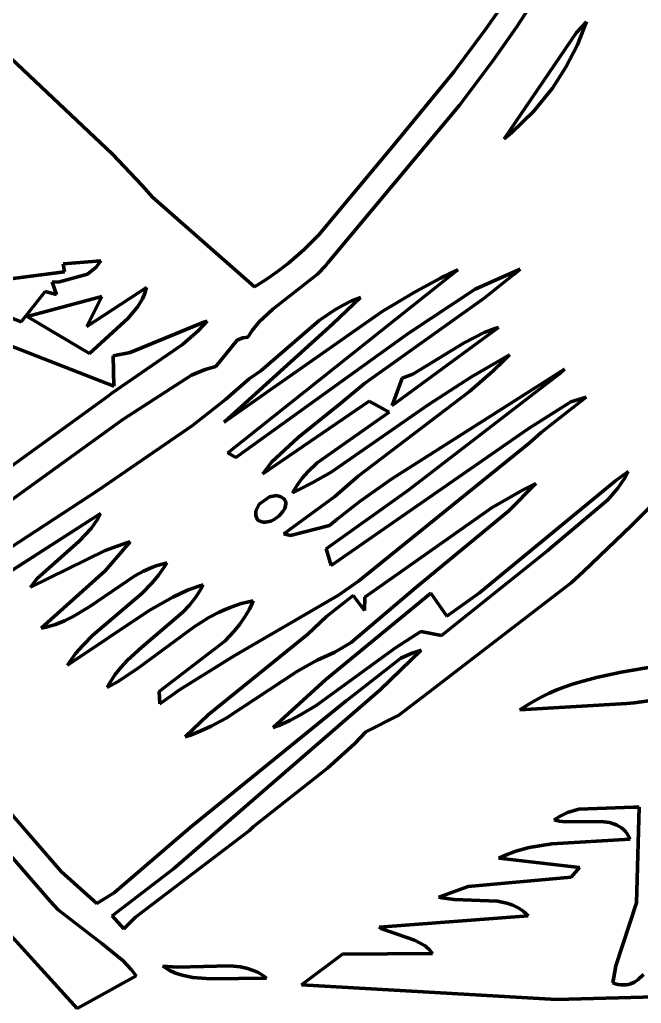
# Model space of a CAD drawing. Header units: millimetres. Extents: x 0 to 14.2, y 0 to 19.5.
# Drawn here: x 7.375 to 8.259, y 11.635 to 13.033 of the extents above; entities that cross this region are included whole.
import ezdxf

# ---------------------------------------------------------------- set-up
doc = ezdxf.new("R2010")
doc.units = ezdxf.units.MM
doc.layers.add('color#010101ff', color=7, linetype='CONTINUOUS', lineweight=100)
doc.layers.add('color#fdfdfdff', color=7, linetype='CONTINUOUS', lineweight=100)

msp = doc.modelspace()

# ---------------------------------------------------------------- linework, layer by layer
at = {"layer": 'color#010101ff'}
for p, q in [((8.0381, 13.0211), (8.0709, 13.0681)), ((8.1026, 13.0554), (8.0811, 13.0229)), ((8.0811, 13.0229), (8.0475, 12.9749)), ((8.1664, 13.0152), (8.1807, 13.0305)), ((8.1807, 13.0305), (8.1677, 12.9975)), ((7.3279, 13.0106), (7.5065, 12.842)), ((7.9923, 12.96), (8.0381, 13.0211)), ((8.0638, 12.8641), (8.1664, 13.0152)), ((8.1677, 12.9975), (8.1515, 12.9659)), ((8.0475, 12.9749), (8.0006, 12.9125)), ((7.9079, 12.8565), (7.9923, 12.96)), ((8.1515, 12.9659), (8.1321, 12.936)), ((8.1321, 12.936), (8.1052, 12.9029)), ((8.0006, 12.9125), (7.8128, 12.6875)), ((8.1052, 12.9029), (8.0747, 12.8731)), ((8.0747, 12.8731), (8.0638, 12.8641)), ((7.8, 12.7275), (7.9079, 12.8565)), ((7.5065, 12.842), (7.549, 12.7976)), ((7.549, 12.7976), (7.5638, 12.7809)), ((7.5638, 12.7809), (7.7085, 12.6536)), ((7.7791, 12.7067), (7.8, 12.7275)), ((7.757, 12.6872), (7.7791, 12.7067)), ((7.49, 12.6906), (7.4365, 12.6861)), ((7.4836, 12.6817), (7.49, 12.6906)), ((7.7415, 12.6752), (7.757, 12.6872)), ((7.8128, 12.6875), (7.8094, 12.6833)), ((7.4385, 12.6747), (7.3759, 12.6667)), ((7.4365, 12.6861), (7.4385, 12.6747)), ((7.471, 12.6718), (7.4836, 12.6817)), ((7.9979, 12.6779), (7.6707, 12.4174)), ((7.7254, 12.6639), (7.7415, 12.6752)), ((7.8094, 12.6833), (7.7982, 12.6717)), ((7.9732, 12.6659), (7.9979, 12.6779)), ((8.0226, 12.6501), (8.0862, 12.6788)), ((8.0862, 12.6788), (8.078, 12.6716)), ((7.3759, 12.6667), (7.293, 12.6554)), ((7.4209, 12.6603), (7.4314, 12.6609)), ((7.4273, 12.6426), (7.4209, 12.6603)), ((7.4314, 12.6609), (7.471, 12.6718)), ((7.7085, 12.6536), (7.7254, 12.6639)), ((7.7982, 12.6717), (7.7346, 12.622)), ((7.937, 12.6465), (7.9732, 12.6659)), ((8.078, 12.6716), (8.0352, 12.6373)), ((7.2414, 12.6564), (7.377, 12.6039)), ((7.377, 12.6039), (7.411, 12.6469)), ((7.411, 12.6469), (7.4273, 12.6426)), ((7.5549, 12.6528), (7.4704, 12.5972)), ((7.5525, 12.6444), (7.5549, 12.6528)), ((7.8899, 12.6185), (7.937, 12.6465)), ((7.9271, 12.5874), (8.0226, 12.6501)), ((7.4916, 12.6396), (7.3855, 12.6115)), ((7.4704, 12.5972), (7.4916, 12.6396)), ((7.5428, 12.6255), (7.5492, 12.6365)), ((7.5492, 12.6365), (7.5525, 12.6444)), ((7.8595, 12.6386), (7.8202, 12.6009)), ((7.8345, 12.6277), (7.8467, 12.6336)), ((7.8467, 12.6336), (7.8595, 12.6386)), ((8.0352, 12.6373), (7.8651, 12.5162)), ((7.5291, 12.609), (7.5428, 12.6255)), ((7.6653, 12.4613), (7.8899, 12.6185)), ((7.7346, 12.622), (7.7152, 12.6038)), ((7.8007, 12.6055), (7.8228, 12.621)), ((7.8228, 12.621), (7.8345, 12.6277)), ((7.5084, 12.5124), (7.2621, 12.6084)), ((7.3855, 12.6115), (7.474, 12.5588)), ((7.474, 12.5588), (7.5291, 12.609)), ((7.6365, 12.6033), (7.5318, 12.5601)), ((7.629, 12.5914), (7.6411, 12.6049)), ((7.6411, 12.6049), (7.6365, 12.6033)), ((7.7152, 12.6038), (7.7051, 12.5914)), ((7.7178, 12.5343), (7.8007, 12.6055)), ((7.6064, 12.5714), (7.629, 12.5914)), ((7.8202, 12.6009), (7.6653, 12.4613)), ((7.7051, 12.5914), (7.6991, 12.5822)), ((8.0554, 12.5958), (7.9045, 12.4847)), ((8.0351, 12.5887), (8.0502, 12.5943)), ((8.0502, 12.5943), (8.0554, 12.5958)), ((7.6838, 12.5776), (7.6538, 12.5402)), ((7.6822, 12.4108), (7.9271, 12.5874)), ((7.692, 12.581), (7.6838, 12.5776)), ((7.6991, 12.5822), (7.692, 12.581)), ((8.0069, 12.5738), (8.0351, 12.5887)), ((7.5058, 12.5022), (7.6064, 12.5714)), ((7.9336, 12.5296), (8.0069, 12.5738)), ((7.5318, 12.5601), (7.5076, 12.5555)), ((7.5076, 12.5555), (7.5084, 12.5124)), ((8.0172, 12.5254), (8.071, 12.5568)), ((8.0633, 12.5489), (8.0475, 12.5337)), ((8.071, 12.5568), (8.0633, 12.5489)), ((7.6383, 12.5358), (7.6188, 12.5278)), ((7.6538, 12.5402), (7.6383, 12.5358)), ((7.7011, 12.5226), (7.7178, 12.5343)), ((7.9037, 12.3807), (8.1494, 12.5364)), ((8.0475, 12.5337), (8.0144, 12.5048)), ((8.1494, 12.5364), (8.1424, 12.5298)), ((7.6188, 12.5278), (7.5212, 12.4648)), ((7.6673, 12.4934), (7.7011, 12.5226)), ((7.9045, 12.4847), (7.9185, 12.5238)), ((7.9185, 12.5238), (7.9336, 12.5296)), ((8.1424, 12.5298), (7.9281, 12.3651)), ((7.9555, 12.4857), (8.0172, 12.5254)), ((7.8651, 12.5162), (7.8315, 12.488)), ((7.1742, 12.2621), (7.5011, 12.4984)), ((7.5011, 12.4984), (7.5058, 12.5022)), ((7.6206, 12.4566), (7.6673, 12.4934)), ((8.0144, 12.5048), (7.856, 12.3845)), ((8.1804, 12.4965), (8.1163, 12.4465)), ((8.1583, 12.4902), (8.1804, 12.4965)), ((7.7205, 12.3878), (7.8716, 12.491)), ((7.8315, 12.488), (7.7708, 12.4393)), ((7.8177, 12.3902), (7.9555, 12.4857)), ((7.8716, 12.491), (7.9003, 12.4754)), ((8.0978, 12.4515), (8.1583, 12.4902)), ((7.5212, 12.4648), (7.3472, 12.3386)), ((7.9003, 12.4754), (7.8697, 12.4541)), ((7.4857, 12.364), (7.6206, 12.4566)), ((7.8697, 12.4541), (7.7979, 12.4035)), ((7.8178, 12.2573), (8.0978, 12.4515)), ((7.7708, 12.4393), (7.733, 12.4043)), ((8.1163, 12.4465), (8.099, 12.4312)), ((8.099, 12.4312), (7.8565, 12.2349)), ((7.6707, 12.4174), (7.6822, 12.4108)), ((7.733, 12.4043), (7.7205, 12.3878)), ((7.7979, 12.4035), (7.7846, 12.3906)), ((7.7765, 12.3813), (7.7691, 12.3714)), ((7.7846, 12.3906), (7.7765, 12.3813)), ((7.7906, 12.3747), (7.8177, 12.3902)), ((7.856, 12.3845), (7.8227, 12.3556)), ((7.8587, 12.3486), (7.9037, 12.3807)), ((8.2218, 12.3775), (8.24, 12.3912)), ((8.2347, 12.3812), (8.2254, 12.3674)), ((8.24, 12.3912), (8.2347, 12.3812)), ((8.2448, 12.3144), (8.3114, 12.3821)), ((7.7691, 12.3714), (7.7626, 12.3607)), ((7.772, 12.3652), (7.7906, 12.3747)), ((8.0285, 12.2183), (8.2218, 12.3775)), ((8.1087, 12.3739), (8.0701, 12.3352)), ((8.0905, 12.3648), (8.1087, 12.3739)), ((8.2254, 12.3674), (8.2109, 12.3508)), ((7.3489, 12.2742), (7.4857, 12.364)), ((7.7298, 12.3549), (7.7152, 12.3443)), ((7.7399, 12.3568), (7.7298, 12.3549)), ((7.7432, 12.356), (7.7399, 12.3568)), ((7.746, 12.355), (7.7432, 12.356)), ((7.7483, 12.3537), (7.746, 12.355)), ((7.7502, 12.3522), (7.7483, 12.3537)), ((7.7515, 12.3505), (7.7502, 12.3522)), ((7.8227, 12.3556), (7.7503, 12.3021)), ((7.7626, 12.3607), (7.772, 12.3652)), ((7.9281, 12.3651), (7.8105, 12.2812)), ((8.0467, 12.3397), (8.0905, 12.3648)), ((7.7152, 12.3443), (7.7107, 12.3351)), ((7.7491, 12.3339), (7.7516, 12.3383)), ((7.7525, 12.3487), (7.7515, 12.3505)), ((7.7516, 12.3383), (7.7529, 12.3426)), ((7.753, 12.3468), (7.7525, 12.3487)), ((7.7529, 12.3426), (7.7531, 12.3448)), ((7.7531, 12.3448), (7.753, 12.3468)), ((7.826, 12.323), (7.8587, 12.3486)), ((7.8655, 12.2121), (8.0467, 12.3397)), ((8.2109, 12.3508), (8.1298, 12.2826)), ((7.4897, 12.3313), (7.1784, 12.1322)), ((7.4849, 12.3223), (7.4897, 12.3313)), ((7.7107, 12.3351), (7.7106, 12.3284)), ((7.7106, 12.3284), (7.7124, 12.3232)), ((7.7368, 12.3229), (7.7436, 12.3278)), ((7.7436, 12.3278), (7.7491, 12.3339)), ((8.0701, 12.3352), (7.9377, 12.2256)), ((7.4594, 12.2918), (7.4763, 12.3099)), ((7.4763, 12.3099), (7.4849, 12.3223)), ((7.7124, 12.3232), (7.7145, 12.3215)), ((7.7145, 12.3215), (7.7168, 12.3203)), ((7.7168, 12.3203), (7.7191, 12.3195)), ((7.7191, 12.3195), (7.7216, 12.319)), ((7.7216, 12.319), (7.7241, 12.3189)), ((7.7241, 12.3189), (7.7266, 12.3192)), ((7.7266, 12.3192), (7.7318, 12.3205)), ((7.7318, 12.3205), (7.7368, 12.3229)), ((7.7597, 12.3), (7.8153, 12.3141)), ((7.8153, 12.3141), (7.826, 12.323)), ((8.1763, 12.2487), (8.2448, 12.3144)), ((7.7503, 12.3021), (7.7597, 12.3)), ((7.3993, 12.2382), (7.4594, 12.2918)), ((7.4961, 12.2496), (7.5319, 12.2911)), ((7.5266, 12.2897), (7.4963, 12.2786)), ((7.5319, 12.2911), (7.5266, 12.2897)), ((8.1298, 12.2826), (8.1258, 12.2788)), ((7.4963, 12.2786), (7.3899, 12.2264)), ((7.8105, 12.2812), (7.8178, 12.2573)), ((8.1258, 12.2788), (7.9743, 12.1576)), ((7.5637, 12.2548), (7.5509, 12.2491)), ((7.5703, 12.2572), (7.5637, 12.2548)), ((7.5771, 12.2593), (7.5703, 12.2572)), ((7.5721, 12.2435), (7.5802, 12.255)), ((7.584, 12.2611), (7.5771, 12.2593)), ((7.5802, 12.255), (7.584, 12.2611)), ((7.4052, 12.1683), (7.4961, 12.2496)), ((7.5386, 12.2425), (7.4744, 12.1991)), ((7.5509, 12.2491), (7.5386, 12.2425)), ((7.5631, 12.2327), (7.5721, 12.2435)), ((8.1589, 12.2326), (8.1763, 12.2487)), ((7.3899, 12.2264), (7.3993, 12.2382)), ((7.5484, 12.2176), (7.5631, 12.2327)), ((7.6281, 12.2274), (7.6135, 12.222)), ((7.6357, 12.2297), (7.6281, 12.2274)), ((7.6323, 12.2235), (7.6357, 12.2297)), ((7.8565, 12.2349), (7.8282, 12.2153)), ((7.9377, 12.2256), (7.8462, 12.1477)), ((7.9562, 12.0765), (8.1589, 12.2326)), ((7.4787, 12.1581), (7.5484, 12.2176)), ((7.5923, 12.2124), (7.5587, 12.1933)), ((7.6135, 12.222), (7.5923, 12.2124)), ((7.6161, 12.2011), (7.6247, 12.2119)), ((7.6247, 12.2119), (7.6286, 12.2176)), ((7.6286, 12.2176), (7.6323, 12.2235)), ((7.8282, 12.2153), (7.6799, 12.1288)), ((7.8099, 12.0954), (7.9592, 12.2181)), ((7.8108, 12.1846), (7.8489, 12.2144)), ((7.8489, 12.2144), (7.8652, 12.1935)), ((7.8652, 12.1935), (7.8655, 12.2121)), ((7.9592, 12.2181), (7.9819, 12.1854)), ((7.9819, 12.1854), (8.0285, 12.2183)), ((7.4744, 12.1991), (7.4507, 12.1846)), ((7.6067, 12.191), (7.6161, 12.2011)), ((7.6738, 12.1976), (7.6661, 12.1944)), ((7.6817, 12.2005), (7.6738, 12.1976)), ((7.6898, 12.2031), (7.6817, 12.2005)), ((7.6981, 12.2053), (7.6898, 12.2031)), ((7.7066, 12.2072), (7.6981, 12.2053)), ((7.7013, 12.1954), (7.7041, 12.2012)), ((7.7041, 12.2012), (7.7066, 12.2072)), ((7.4507, 12.1846), (7.4383, 12.1785)), ((7.5587, 12.1933), (7.4425, 12.1155)), ((7.5483, 12.1413), (7.6067, 12.191)), ((7.6585, 12.191), (7.6438, 12.1833)), ((7.6661, 12.1944), (7.6585, 12.191)), ((7.6877, 12.1738), (7.695, 12.1842)), ((7.695, 12.1842), (7.7013, 12.1954)), ((7.7845, 12.1595), (7.8108, 12.1846)), ((7.4122, 12.1697), (7.4052, 12.1683)), ((7.4189, 12.1714), (7.4122, 12.1697)), ((7.4255, 12.1735), (7.4189, 12.1714)), ((7.4383, 12.1785), (7.4255, 12.1735)), ((7.6226, 12.1702), (7.5416, 12.1102)), ((7.6438, 12.1833), (7.6226, 12.1702)), ((7.6796, 12.1639), (7.6877, 12.1738)), ((7.4639, 12.1432), (7.4787, 12.1581)), ((7.6428, 12.045), (7.7845, 12.1595)), ((7.6662, 12.1499), (7.6796, 12.1639)), ((7.9453, 12.1636), (7.9089, 12.1401)), ((7.9743, 12.1576), (7.9453, 12.1636)), ((7.4547, 12.1327), (7.4639, 12.1432)), ((7.5933, 12.0938), (7.6662, 12.1499)), ((7.8462, 12.1477), (7.8227, 12.134)), ((7.4464, 12.1214), (7.4547, 12.1327)), ((7.5278, 12.1226), (7.5483, 12.1413)), ((7.6799, 12.1288), (7.602, 12.0807)), ((7.9089, 12.1401), (7.7962, 12.0582)), ((7.8126, 12.1295), (7.7979, 12.1228)), ((7.8227, 12.134), (7.8126, 12.1295)), ((7.9456, 12.1367), (7.8874, 12.0803)), ((7.9166, 12.1253), (7.9326, 12.1328)), ((7.9326, 12.1328), (7.9456, 12.1367)), ((7.4425, 12.1155), (7.4464, 12.1214)), ((7.5184, 12.1124), (7.5278, 12.1226)), ((7.7979, 12.1228), (7.7696, 12.1071)), ((7.8426, 12.0677), (7.9166, 12.1253)), ((8.348, 12.1259), (8.2299, 12.1056)), ((7.506, 12.0958), (7.5099, 12.1016)), ((7.5099, 12.1016), (7.5184, 12.1124)), ((7.5416, 12.1102), (7.5136, 12.0918)), ((7.7696, 12.1071), (7.6682, 12.0404)), ((8.2299, 12.1056), (8.195, 12.0982)), ((8.2485, 12.0619), (8.543, 12.1022)), ((7.5136, 12.0918), (7.4989, 12.0836)), ((7.4989, 12.0836), (7.5023, 12.0899)), ((7.5023, 12.0899), (7.506, 12.0958)), ((7.5729, 12.0783), (7.5933, 12.0938)), ((7.7352, 12.0267), (7.8099, 12.0954)), ((8.1609, 12.0886), (8.1497, 12.0847)), ((8.1721, 12.0921), (8.1609, 12.0886)), ((8.195, 12.0982), (8.1721, 12.0921)), ((7.574, 12.0606), (7.5729, 12.0783)), ((7.602, 12.0807), (7.574, 12.0606)), ((7.8874, 12.0803), (7.5934, 11.8258)), ((7.9136, 12.0445), (7.9562, 12.0765)), ((8.1278, 12.0758), (8.1171, 12.0706)), ((8.1387, 12.0804), (8.1278, 12.0758)), ((8.1497, 12.0847), (8.1387, 12.0804)), ((7.6169, 11.8846), (7.839, 12.065)), ((7.7962, 12.0582), (7.774, 12.045)), ((7.839, 12.065), (7.8426, 12.0677)), ((8.086, 12.0521), (8.2379, 12.0609)), ((8.0961, 12.0588), (8.086, 12.0521)), ((8.1065, 12.065), (8.0961, 12.0588)), ((8.1171, 12.0706), (8.1065, 12.065)), ((8.2379, 12.0609), (8.2485, 12.0619)), ((7.6098, 12.0137), (7.6428, 12.045)), ((7.774, 12.045), (7.7588, 12.037)), ((7.8668, 12.0206), (7.9136, 12.0445)), ((7.2427, 12.0421), (7.4336, 11.822)), ((7.6682, 12.0404), (7.647, 12.0289)), ((7.7432, 12.0299), (7.7352, 12.0267)), ((7.7588, 12.037), (7.7432, 12.0299)), ((7.4183, 11.78), (7.2109, 12.0171)), ((7.6174, 12.0162), (7.6098, 12.0137)), ((7.6324, 12.0221), (7.6174, 12.0162)), ((7.647, 12.0289), (7.6324, 12.0221)), ((7.8515, 12.004), (7.8668, 12.0206)), ((7.8124, 11.9693), (7.8515, 12.004)), ((7.7068, 11.8856), (7.8124, 11.9693)), ((8.1537, 11.9059), (8.1422, 11.9004)), ((8.1698, 11.9107), (8.1537, 11.9059)), ((8.2474, 11.9135), (8.1698, 11.9107)), ((8.2557, 11.9137), (8.2474, 11.9135)), ((8.2517, 11.7776), (8.2557, 11.9137)), ((8.1422, 11.9004), (8.1349, 11.8957)), ((8.1349, 11.8957), (8.1424, 11.8939)), ((8.1424, 11.8939), (8.1503, 11.893)), ((8.1503, 11.893), (8.2014, 11.8932)), ((8.2014, 11.8932), (8.2132, 11.8916)), ((8.2132, 11.8916), (8.2205, 11.8895)), ((7.5097, 11.7921), (7.6169, 11.8846)), ((7.5395, 11.7572), (7.7014, 11.8804)), ((7.7014, 11.8804), (7.7068, 11.8856)), ((8.2205, 11.8895), (8.224, 11.888)), ((8.224, 11.888), (8.2272, 11.8862)), ((8.2272, 11.8862), (8.2303, 11.8842)), ((8.2303, 11.8842), (8.2332, 11.8818)), ((8.2332, 11.8818), (8.2359, 11.879)), ((8.2359, 11.879), (8.2384, 11.8758)), ((8.2426, 11.8681), (8.1312, 11.8614)), ((8.2384, 11.8758), (8.2406, 11.8722)), ((8.2406, 11.8722), (8.2426, 11.8681)), ((8.0802, 11.8509), (8.068, 11.8465)), ((8.099, 11.8561), (8.0802, 11.8509)), ((8.1312, 11.8614), (8.099, 11.8561)), ((7.2566, 11.8465), (7.4563, 11.6274)), ((8.068, 11.8465), (8.056, 11.8411)), ((8.056, 11.8411), (8.1709, 11.8278)), ((7.4336, 11.822), (7.4845, 11.7765)), ((7.5934, 11.8258), (7.5064, 11.7593)), ((8.1709, 11.8278), (8.1587, 11.8141)), ((8.1587, 11.8141), (8.0123, 11.8007)), ((7.4845, 11.7765), (7.5097, 11.7921)), ((8.0123, 11.8007), (7.9705, 11.7856)), ((7.4296, 11.7676), (7.4183, 11.78)), ((7.9705, 11.7856), (7.9748, 11.7846)), ((7.9748, 11.7846), (7.9927, 11.7822)), ((7.9927, 11.7822), (8.0541, 11.7799)), ((8.0541, 11.7799), (8.0673, 11.7773)), ((7.4916, 11.7198), (7.4296, 11.7676)), ((8.0673, 11.7773), (8.0757, 11.7745)), ((8.0757, 11.7745), (8.0835, 11.7707)), ((8.0835, 11.7707), (8.0873, 11.7683)), ((8.0873, 11.7683), (8.0908, 11.7656)), ((8.0908, 11.7656), (8.0942, 11.7626)), ((8.2226, 11.6879), (8.2517, 11.7776)), ((7.5064, 11.7593), (7.523, 11.7408)), ((7.523, 11.7408), (7.5395, 11.7572)), ((8.0975, 11.7592), (7.8859, 11.7429)), ((8.0942, 11.7626), (8.0975, 11.7592)), ((7.8859, 11.7429), (7.8884, 11.7413)), ((7.8884, 11.7413), (7.936, 11.7246)), ((7.936, 11.7246), (7.9512, 11.7163)), ((7.5218, 11.6951), (7.4916, 11.7198)), ((7.9512, 11.7163), (7.9578, 11.7104)), ((7.9578, 11.7104), (7.9616, 11.7055)), ((7.5333, 11.6828), (7.5218, 11.6951)), ((7.8336, 11.7044), (7.7753, 11.6611)), ((7.9616, 11.7055), (7.8336, 11.7044)), ((7.5402, 11.6739), (7.5333, 11.6828)), ((7.5784, 11.6874), (7.5827, 11.6845)), ((7.5986, 11.6861), (7.5784, 11.6874)), ((7.5827, 11.6845), (7.5871, 11.682)), ((7.5871, 11.682), (7.5962, 11.6777)), ((7.6735, 11.6882), (7.5986, 11.6861)), ((7.6889, 11.6865), (7.6735, 11.6882)), ((7.6987, 11.6842), (7.6889, 11.6865)), ((7.7082, 11.6809), (7.6987, 11.6842)), ((7.7127, 11.6788), (7.7082, 11.6809)), ((8.2179, 11.6637), (8.2226, 11.6879)), ((7.4563, 11.6274), (7.5402, 11.6739)), ((7.5962, 11.6777), (7.6058, 11.6745)), ((7.6058, 11.6745), (7.6207, 11.6715)), ((7.6207, 11.6715), (7.6467, 11.6697)), ((7.6467, 11.6697), (7.7255, 11.6706)), ((7.7171, 11.6764), (7.7127, 11.6788)), ((7.7214, 11.6737), (7.7171, 11.6764)), ((7.7255, 11.6706), (7.7214, 11.6737)), ((8.2543, 11.6685), (8.249, 11.665)), ((8.2615, 11.6755), (8.2543, 11.6685)), ((7.7753, 11.6611), (8.1378, 11.6402)), ((8.222, 11.6624), (8.2179, 11.6637)), ((8.2259, 11.6615), (8.222, 11.6624)), ((8.2297, 11.661), (8.2259, 11.6615)), ((8.2333, 11.6609), (8.2297, 11.661)), ((8.2367, 11.6611), (8.2333, 11.6609)), ((8.24, 11.6616), (8.2367, 11.6611)), ((8.2431, 11.6624), (8.24, 11.6616)), ((8.249, 11.665), (8.2431, 11.6624)), ((8.1378, 11.6402), (8.3363, 11.6453))]:
    msp.add_line(p, q, dxfattribs=at)
at = {"layer": 'color#fdfdfdff'}
for p, q in [((8.0709, 13.0681), (8.0381, 13.0211)), ((8.0811, 13.0229), (8.1026, 13.0554)), ((8.0475, 12.9749), (8.0811, 13.0229)), ((8.1807, 13.0305), (8.1664, 13.0152)), ((8.1677, 12.9975), (8.1807, 13.0305)), ((7.5065, 12.842), (7.3279, 13.0106)), ((8.0381, 13.0211), (7.9923, 12.96)), ((8.1664, 13.0152), (8.0638, 12.8641)), ((8.1515, 12.9659), (8.1677, 12.9975)), ((8.0006, 12.9125), (8.0475, 12.9749)), ((7.9923, 12.96), (7.9079, 12.8565)), ((8.1321, 12.936), (8.1515, 12.9659)), ((8.1052, 12.9029), (8.1321, 12.936)), ((7.8128, 12.6875), (8.0006, 12.9125)), ((8.0747, 12.8731), (8.1052, 12.9029)), ((8.0638, 12.8641), (8.0747, 12.8731)), ((7.9079, 12.8565), (7.8, 12.7275)), ((7.549, 12.7976), (7.5065, 12.842)), ((7.5638, 12.7809), (7.549, 12.7976)), ((7.7085, 12.6536), (7.5638, 12.7809)), ((7.8, 12.7275), (7.7791, 12.7067)), ((7.7791, 12.7067), (7.757, 12.6872)), ((7.4365, 12.6861), (7.49, 12.6906)), ((7.49, 12.6906), (7.4836, 12.6817)), ((7.757, 12.6872), (7.7415, 12.6752)), ((7.8094, 12.6833), (7.8128, 12.6875)), ((7.3759, 12.6667), (7.4385, 12.6747)), ((7.4385, 12.6747), (7.4365, 12.6861)), ((7.4836, 12.6817), (7.471, 12.6718)), ((7.6707, 12.4174), (7.9979, 12.6779)), ((7.7415, 12.6752), (7.7254, 12.6639)), ((7.7982, 12.6717), (7.8094, 12.6833)), ((7.9979, 12.6779), (7.9732, 12.6659)), ((8.0862, 12.6788), (8.0226, 12.6501)), ((8.078, 12.6716), (8.0862, 12.6788)), ((7.293, 12.6554), (7.3759, 12.6667)), ((7.4314, 12.6609), (7.4209, 12.6603)), ((7.4209, 12.6603), (7.4273, 12.6426)), ((7.471, 12.6718), (7.4314, 12.6609)), ((7.7254, 12.6639), (7.7085, 12.6536)), ((7.7346, 12.622), (7.7982, 12.6717)), ((7.9732, 12.6659), (7.937, 12.6465)), ((8.0352, 12.6373), (8.078, 12.6716)), ((7.377, 12.6039), (7.2414, 12.6564)), ((7.411, 12.6469), (7.377, 12.6039)), ((7.4273, 12.6426), (7.411, 12.6469)), ((7.4704, 12.5972), (7.5549, 12.6528)), ((7.5549, 12.6528), (7.5525, 12.6444)), ((7.937, 12.6465), (7.8899, 12.6185)), ((8.0226, 12.6501), (7.9271, 12.5874)), ((7.3855, 12.6115), (7.4916, 12.6396)), ((7.4916, 12.6396), (7.4704, 12.5972)), ((7.5492, 12.6365), (7.5428, 12.6255)), ((7.5525, 12.6444), (7.5492, 12.6365)), ((7.8202, 12.6009), (7.8595, 12.6386)), ((7.8467, 12.6336), (7.8345, 12.6277)), ((7.8595, 12.6386), (7.8467, 12.6336)), ((7.8651, 12.5162), (8.0352, 12.6373)), ((7.5428, 12.6255), (7.5291, 12.609)), ((7.8899, 12.6185), (7.6653, 12.4613)), ((7.7152, 12.6038), (7.7346, 12.622)), ((7.8228, 12.621), (7.8007, 12.6055)), ((7.8345, 12.6277), (7.8228, 12.621)), ((7.2621, 12.6084), (7.5084, 12.5124)), ((7.474, 12.5588), (7.3855, 12.6115)), ((7.5291, 12.609), (7.474, 12.5588)), ((7.5318, 12.5601), (7.6365, 12.6033)), ((7.6411, 12.6049), (7.629, 12.5914)), ((7.6365, 12.6033), (7.6411, 12.6049)), ((7.7051, 12.5914), (7.7152, 12.6038)), ((7.8007, 12.6055), (7.7178, 12.5343)), ((7.629, 12.5914), (7.6064, 12.5714)), ((7.6653, 12.4613), (7.8202, 12.6009)), ((7.6991, 12.5822), (7.7051, 12.5914)), ((7.9045, 12.4847), (8.0554, 12.5958)), ((8.0502, 12.5943), (8.0351, 12.5887)), ((8.0554, 12.5958), (8.0502, 12.5943)), ((7.6538, 12.5402), (7.6838, 12.5776)), ((7.9271, 12.5874), (7.6822, 12.4108)), ((7.6838, 12.5776), (7.692, 12.581)), ((7.692, 12.581), (7.6991, 12.5822)), ((8.0351, 12.5887), (8.0069, 12.5738)), ((7.6064, 12.5714), (7.5058, 12.5022)), ((8.0069, 12.5738), (7.9336, 12.5296)), ((7.5076, 12.5555), (7.5318, 12.5601)), ((7.5084, 12.5124), (7.5076, 12.5555)), ((8.071, 12.5568), (8.0172, 12.5254)), ((8.0475, 12.5337), (8.0633, 12.5489)), ((8.0633, 12.5489), (8.071, 12.5568)), ((7.6188, 12.5278), (7.6383, 12.5358)), ((7.6383, 12.5358), (7.6538, 12.5402)), ((7.7178, 12.5343), (7.7011, 12.5226)), ((8.1494, 12.5364), (7.9037, 12.3807)), ((8.0144, 12.5048), (8.0475, 12.5337)), ((8.1424, 12.5298), (8.1494, 12.5364)), ((7.5212, 12.4648), (7.6188, 12.5278)), ((7.7011, 12.5226), (7.6673, 12.4934)), ((7.9185, 12.5238), (7.9045, 12.4847)), ((7.9336, 12.5296), (7.9185, 12.5238)), ((7.9281, 12.3651), (8.1424, 12.5298)), ((8.0172, 12.5254), (7.9555, 12.4857)), ((7.8315, 12.488), (7.8651, 12.5162)), ((7.5011, 12.4984), (7.1742, 12.2621)), ((7.5058, 12.5022), (7.5011, 12.4984)), ((7.6673, 12.4934), (7.6206, 12.4566)), ((7.856, 12.3845), (8.0144, 12.5048)), ((8.1163, 12.4465), (8.1804, 12.4965)), ((8.1804, 12.4965), (8.1583, 12.4902)), ((7.8716, 12.491), (7.7205, 12.3878)), ((7.7708, 12.4393), (7.8315, 12.488)), ((7.9555, 12.4857), (7.8177, 12.3902)), ((7.9003, 12.4754), (7.8716, 12.491)), ((8.1583, 12.4902), (8.0978, 12.4515)), ((7.3472, 12.3386), (7.5212, 12.4648)), ((7.8697, 12.4541), (7.9003, 12.4754)), ((7.6206, 12.4566), (7.4857, 12.364)), ((7.7979, 12.4035), (7.8697, 12.4541)), ((8.0978, 12.4515), (7.8178, 12.2573)), ((7.733, 12.4043), (7.7708, 12.4393)), ((8.099, 12.4312), (8.1163, 12.4465)), ((7.8565, 12.2349), (8.099, 12.4312)), ((7.6822, 12.4108), (7.6707, 12.4174)), ((7.7205, 12.3878), (7.733, 12.4043)), ((7.7846, 12.3906), (7.7979, 12.4035)), ((7.7691, 12.3714), (7.7765, 12.3813)), ((7.7765, 12.3813), (7.7846, 12.3906)), ((7.8177, 12.3902), (7.7906, 12.3747)), ((7.8227, 12.3556), (7.856, 12.3845)), ((7.9037, 12.3807), (7.8587, 12.3486)), ((8.24, 12.3912), (8.2218, 12.3775)), ((8.2254, 12.3674), (8.2347, 12.3812)), ((8.2347, 12.3812), (8.24, 12.3912)), ((8.3114, 12.3821), (8.2448, 12.3144)), ((7.7626, 12.3607), (7.7691, 12.3714)), ((7.7906, 12.3747), (7.772, 12.3652)), ((8.2218, 12.3775), (8.0285, 12.2183)), ((8.0701, 12.3352), (8.1087, 12.3739)), ((8.1087, 12.3739), (8.0905, 12.3648)), ((8.2109, 12.3508), (8.2254, 12.3674)), ((7.4857, 12.364), (7.3489, 12.2742)), ((7.7152, 12.3443), (7.7298, 12.3549)), ((7.7298, 12.3549), (7.7399, 12.3568)), ((7.7399, 12.3568), (7.7432, 12.356)), ((7.7432, 12.356), (7.746, 12.355)), ((7.746, 12.355), (7.7483, 12.3537)), ((7.7483, 12.3537), (7.7502, 12.3522)), ((7.7502, 12.3522), (7.7515, 12.3505)), ((7.7503, 12.3021), (7.8227, 12.3556)), ((7.772, 12.3652), (7.7626, 12.3607)), ((7.8105, 12.2812), (7.9281, 12.3651)), ((8.0905, 12.3648), (8.0467, 12.3397)), ((7.7107, 12.3351), (7.7152, 12.3443)), ((7.7516, 12.3383), (7.7491, 12.3339)), ((7.7515, 12.3505), (7.7525, 12.3487)), ((7.7529, 12.3426), (7.7516, 12.3383)), ((7.7525, 12.3487), (7.753, 12.3468)), ((7.7531, 12.3448), (7.7529, 12.3426)), ((7.753, 12.3468), (7.7531, 12.3448)), ((7.8587, 12.3486), (7.826, 12.323)), ((8.0467, 12.3397), (7.8655, 12.2121)), ((8.1298, 12.2826), (8.2109, 12.3508)), ((7.1784, 12.1322), (7.4897, 12.3313)), ((7.4897, 12.3313), (7.4849, 12.3223)), ((7.7106, 12.3284), (7.7107, 12.3351)), ((7.7124, 12.3232), (7.7106, 12.3284)), ((7.7436, 12.3278), (7.7368, 12.3229)), ((7.7491, 12.3339), (7.7436, 12.3278)), ((7.9377, 12.2256), (8.0701, 12.3352)), ((7.4763, 12.3099), (7.4594, 12.2918)), ((7.4849, 12.3223), (7.4763, 12.3099)), ((7.7145, 12.3215), (7.7124, 12.3232)), ((7.7168, 12.3203), (7.7145, 12.3215)), ((7.7191, 12.3195), (7.7168, 12.3203)), ((7.7216, 12.319), (7.7191, 12.3195)), ((7.7241, 12.3189), (7.7216, 12.319)), ((7.7266, 12.3192), (7.7241, 12.3189)), ((7.7318, 12.3205), (7.7266, 12.3192)), ((7.7368, 12.3229), (7.7318, 12.3205)), ((7.8153, 12.3141), (7.7597, 12.3)), ((7.826, 12.323), (7.8153, 12.3141)), ((8.2448, 12.3144), (8.1763, 12.2487)), ((7.7597, 12.3), (7.7503, 12.3021)), ((7.4594, 12.2918), (7.3993, 12.2382)), ((7.5319, 12.2911), (7.4961, 12.2496)), ((7.4963, 12.2786), (7.5266, 12.2897)), ((7.5266, 12.2897), (7.5319, 12.2911)), ((8.1258, 12.2788), (8.1298, 12.2826)), ((7.3899, 12.2264), (7.4963, 12.2786)), ((7.8178, 12.2573), (7.8105, 12.2812)), ((7.9743, 12.1576), (8.1258, 12.2788)), ((7.5509, 12.2491), (7.5637, 12.2548)), ((7.5637, 12.2548), (7.5703, 12.2572)), ((7.5703, 12.2572), (7.5771, 12.2593)), ((7.5802, 12.255), (7.5721, 12.2435)), ((7.5771, 12.2593), (7.584, 12.2611)), ((7.584, 12.2611), (7.5802, 12.255)), ((7.4961, 12.2496), (7.4052, 12.1683)), ((7.4744, 12.1991), (7.5386, 12.2425)), ((7.5386, 12.2425), (7.5509, 12.2491)), ((7.5721, 12.2435), (7.5631, 12.2327)), ((8.1763, 12.2487), (8.1589, 12.2326)), ((7.3993, 12.2382), (7.3899, 12.2264)), ((7.5631, 12.2327), (7.5484, 12.2176)), ((7.6135, 12.222), (7.6281, 12.2274)), ((7.6281, 12.2274), (7.6357, 12.2297)), ((7.6357, 12.2297), (7.6323, 12.2235)), ((7.8282, 12.2153), (7.8565, 12.2349)), ((7.8462, 12.1477), (7.9377, 12.2256)), ((8.1589, 12.2326), (7.9562, 12.0765)), ((7.5484, 12.2176), (7.4787, 12.1581)), ((7.5587, 12.1933), (7.5923, 12.2124)), ((7.5923, 12.2124), (7.6135, 12.222)), ((7.6247, 12.2119), (7.6161, 12.2011)), ((7.6286, 12.2176), (7.6247, 12.2119)), ((7.6323, 12.2235), (7.6286, 12.2176)), ((7.6799, 12.1288), (7.8282, 12.2153)), ((7.9592, 12.2181), (7.8099, 12.0954)), ((7.8489, 12.2144), (7.8108, 12.1846)), ((7.8652, 12.1935), (7.8489, 12.2144)), ((7.8655, 12.2121), (7.8652, 12.1935)), ((7.9819, 12.1854), (7.9592, 12.2181)), ((8.0285, 12.2183), (7.9819, 12.1854)), ((7.4507, 12.1846), (7.4744, 12.1991)), ((7.6161, 12.2011), (7.6067, 12.191)), ((7.6661, 12.1944), (7.6738, 12.1976)), ((7.6738, 12.1976), (7.6817, 12.2005)), ((7.6817, 12.2005), (7.6898, 12.2031)), ((7.6898, 12.2031), (7.6981, 12.2053)), ((7.6981, 12.2053), (7.7066, 12.2072)), ((7.7041, 12.2012), (7.7013, 12.1954)), ((7.7066, 12.2072), (7.7041, 12.2012)), ((7.4383, 12.1785), (7.4507, 12.1846)), ((7.4425, 12.1155), (7.5587, 12.1933)), ((7.6067, 12.191), (7.5483, 12.1413)), ((7.6438, 12.1833), (7.6585, 12.191)), ((7.6585, 12.191), (7.6661, 12.1944)), ((7.695, 12.1842), (7.6877, 12.1738)), ((7.7013, 12.1954), (7.695, 12.1842)), ((7.8108, 12.1846), (7.7845, 12.1595)), ((7.4052, 12.1683), (7.4122, 12.1697)), ((7.4122, 12.1697), (7.4189, 12.1714)), ((7.4189, 12.1714), (7.4255, 12.1735)), ((7.4255, 12.1735), (7.4383, 12.1785)), ((7.5416, 12.1102), (7.6226, 12.1702)), ((7.6226, 12.1702), (7.6438, 12.1833)), ((7.6877, 12.1738), (7.6796, 12.1639)), ((7.4787, 12.1581), (7.4639, 12.1432)), ((7.7845, 12.1595), (7.6428, 12.045)), ((7.6796, 12.1639), (7.6662, 12.1499)), ((7.9089, 12.1401), (7.9453, 12.1636)), ((7.9453, 12.1636), (7.9743, 12.1576)), ((7.4639, 12.1432), (7.4547, 12.1327)), ((7.6662, 12.1499), (7.5933, 12.0938)), ((7.8227, 12.134), (7.8462, 12.1477)), ((7.4547, 12.1327), (7.4464, 12.1214)), ((7.5483, 12.1413), (7.5278, 12.1226)), ((7.602, 12.0807), (7.6799, 12.1288)), ((7.7962, 12.0582), (7.9089, 12.1401)), ((7.7979, 12.1228), (7.8126, 12.1295)), ((7.8126, 12.1295), (7.8227, 12.134)), ((7.8874, 12.0803), (7.9456, 12.1367)), ((7.9326, 12.1328), (7.9166, 12.1253)), ((7.9456, 12.1367), (7.9326, 12.1328)), ((7.4464, 12.1214), (7.4425, 12.1155)), ((7.5278, 12.1226), (7.5184, 12.1124)), ((7.7696, 12.1071), (7.7979, 12.1228)), ((7.9166, 12.1253), (7.8426, 12.0677)), ((8.2299, 12.1056), (8.348, 12.1259)), ((7.5099, 12.1016), (7.506, 12.0958)), ((7.5184, 12.1124), (7.5099, 12.1016)), ((7.5136, 12.0918), (7.5416, 12.1102)), ((7.6682, 12.0404), (7.7696, 12.1071)), ((8.195, 12.0982), (8.2299, 12.1056)), ((8.543, 12.1022), (8.2485, 12.0619)), ((7.4989, 12.0836), (7.5136, 12.0918)), ((7.5023, 12.0899), (7.4989, 12.0836)), ((7.506, 12.0958), (7.5023, 12.0899)), ((7.5933, 12.0938), (7.5729, 12.0783)), ((7.8099, 12.0954), (7.7352, 12.0267)), ((8.1497, 12.0847), (8.1609, 12.0886)), ((8.1609, 12.0886), (8.1721, 12.0921)), ((8.1721, 12.0921), (8.195, 12.0982)), ((7.5729, 12.0783), (7.574, 12.0606)), ((7.574, 12.0606), (7.602, 12.0807)), ((7.5934, 11.8258), (7.8874, 12.0803)), ((7.9562, 12.0765), (7.9136, 12.0445)), ((8.1171, 12.0706), (8.1278, 12.0758)), ((8.1278, 12.0758), (8.1387, 12.0804)), ((8.1387, 12.0804), (8.1497, 12.0847)), ((7.839, 12.065), (7.6169, 11.8846)), ((7.774, 12.045), (7.7962, 12.0582)), ((7.8426, 12.0677), (7.839, 12.065)), ((8.2379, 12.0609), (8.086, 12.0521)), ((8.086, 12.0521), (8.0961, 12.0588)), ((8.0961, 12.0588), (8.1065, 12.065)), ((8.1065, 12.065), (8.1171, 12.0706)), ((8.2485, 12.0619), (8.2379, 12.0609)), ((7.6428, 12.045), (7.6098, 12.0137)), ((7.7588, 12.037), (7.774, 12.045)), ((7.9136, 12.0445), (7.8668, 12.0206)), ((7.4336, 11.822), (7.2427, 12.0421)), ((7.647, 12.0289), (7.6682, 12.0404)), ((7.7352, 12.0267), (7.7432, 12.0299)), ((7.7432, 12.0299), (7.7588, 12.037)), ((7.2109, 12.0171), (7.4183, 11.78)), ((7.6098, 12.0137), (7.6174, 12.0162)), ((7.6174, 12.0162), (7.6324, 12.0221)), ((7.6324, 12.0221), (7.647, 12.0289)), ((7.8668, 12.0206), (7.8515, 12.004)), ((7.8515, 12.004), (7.8124, 11.9693)), ((7.8124, 11.9693), (7.7068, 11.8856)), ((8.1422, 11.9004), (8.1537, 11.9059)), ((8.1537, 11.9059), (8.1698, 11.9107)), ((8.1698, 11.9107), (8.2474, 11.9135)), ((8.2474, 11.9135), (8.2557, 11.9137)), ((8.2557, 11.9137), (8.2517, 11.7776)), ((8.1349, 11.8957), (8.1422, 11.9004)), ((8.1424, 11.8939), (8.1349, 11.8957)), ((8.1503, 11.893), (8.1424, 11.8939)), ((8.2014, 11.8932), (8.1503, 11.893)), ((8.2132, 11.8916), (8.2014, 11.8932)), ((8.2205, 11.8895), (8.2132, 11.8916)), ((7.6169, 11.8846), (7.5097, 11.7921)), ((7.7014, 11.8804), (7.5395, 11.7572)), ((7.7068, 11.8856), (7.7014, 11.8804)), ((8.224, 11.888), (8.2205, 11.8895)), ((8.2272, 11.8862), (8.224, 11.888)), ((8.2303, 11.8842), (8.2272, 11.8862)), ((8.2332, 11.8818), (8.2303, 11.8842)), ((8.2359, 11.879), (8.2332, 11.8818)), ((8.2384, 11.8758), (8.2359, 11.879)), ((8.1312, 11.8614), (8.2426, 11.8681)), ((8.2406, 11.8722), (8.2384, 11.8758)), ((8.2426, 11.8681), (8.2406, 11.8722)), ((8.068, 11.8465), (8.0802, 11.8509)), ((8.0802, 11.8509), (8.099, 11.8561)), ((8.099, 11.8561), (8.1312, 11.8614)), ((7.4563, 11.6274), (7.2566, 11.8465)), ((8.056, 11.8411), (8.068, 11.8465)), ((8.1709, 11.8278), (8.056, 11.8411)), ((7.4845, 11.7765), (7.4336, 11.822)), ((7.5064, 11.7593), (7.5934, 11.8258)), ((8.1587, 11.8141), (8.1709, 11.8278)), ((8.0123, 11.8007), (8.1587, 11.8141)), ((7.5097, 11.7921), (7.4845, 11.7765)), ((7.9705, 11.7856), (8.0123, 11.8007)), ((7.4183, 11.78), (7.4296, 11.7676)), ((7.9748, 11.7846), (7.9705, 11.7856)), ((7.9927, 11.7822), (7.9748, 11.7846)), ((8.0541, 11.7799), (7.9927, 11.7822)), ((8.0673, 11.7773), (8.0541, 11.7799)), ((7.4296, 11.7676), (7.4916, 11.7198)), ((8.0757, 11.7745), (8.0673, 11.7773)), ((8.0835, 11.7707), (8.0757, 11.7745)), ((8.0873, 11.7683), (8.0835, 11.7707)), ((8.0908, 11.7656), (8.0873, 11.7683)), ((8.0942, 11.7626), (8.0908, 11.7656)), ((8.2517, 11.7776), (8.2226, 11.6879)), ((7.523, 11.7408), (7.5064, 11.7593)), ((7.5395, 11.7572), (7.523, 11.7408)), ((7.8859, 11.7429), (8.0975, 11.7592)), ((8.0975, 11.7592), (8.0942, 11.7626)), ((7.8884, 11.7413), (7.8859, 11.7429)), ((7.936, 11.7246), (7.8884, 11.7413)), ((7.9512, 11.7163), (7.936, 11.7246)), ((7.4916, 11.7198), (7.5218, 11.6951)), ((7.9578, 11.7104), (7.9512, 11.7163)), ((7.9616, 11.7055), (7.9578, 11.7104)), ((7.5218, 11.6951), (7.5333, 11.6828)), ((7.7753, 11.6611), (7.8336, 11.7044)), ((7.8336, 11.7044), (7.9616, 11.7055)), ((7.5333, 11.6828), (7.5402, 11.6739)), ((7.5784, 11.6874), (7.5986, 11.6861)), ((7.5827, 11.6845), (7.5784, 11.6874)), ((7.5871, 11.682), (7.5827, 11.6845)), ((7.5962, 11.6777), (7.5871, 11.682)), ((7.5986, 11.6861), (7.6735, 11.6882)), ((7.6735, 11.6882), (7.6889, 11.6865)), ((7.6889, 11.6865), (7.6987, 11.6842)), ((7.6987, 11.6842), (7.7082, 11.6809)), ((7.7082, 11.6809), (7.7127, 11.6788)), ((8.2226, 11.6879), (8.2179, 11.6637)), ((7.5402, 11.6739), (7.4563, 11.6274)), ((7.6058, 11.6745), (7.5962, 11.6777)), ((7.6207, 11.6715), (7.6058, 11.6745)), ((7.6467, 11.6697), (7.6207, 11.6715)), ((7.7255, 11.6706), (7.6467, 11.6697)), ((7.7127, 11.6788), (7.7171, 11.6764)), ((7.7171, 11.6764), (7.7214, 11.6737)), ((7.7214, 11.6737), (7.7255, 11.6706)), ((8.249, 11.665), (8.2543, 11.6685)), ((8.2543, 11.6685), (8.2615, 11.6755)), ((8.1378, 11.6402), (7.7753, 11.6611)), ((8.2179, 11.6637), (8.222, 11.6624)), ((8.222, 11.6624), (8.2259, 11.6615)), ((8.2259, 11.6615), (8.2297, 11.661)), ((8.2297, 11.661), (8.2333, 11.6609)), ((8.2333, 11.6609), (8.2367, 11.6611)), ((8.2367, 11.6611), (8.24, 11.6616)), ((8.24, 11.6616), (8.2431, 11.6624)), ((8.2431, 11.6624), (8.249, 11.665)), ((8.3363, 11.6453), (8.1378, 11.6402))]:
    msp.add_line(p, q, dxfattribs=at)

doc.saveas('drawing.dxf')
